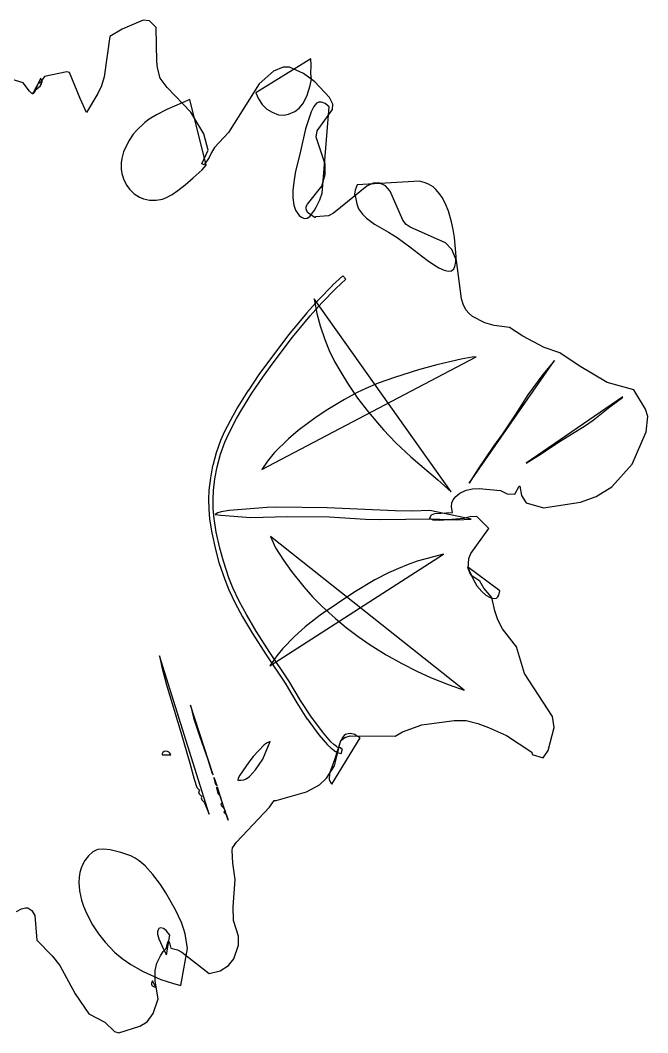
# Model space of a CAD drawing. Extents: x -3513 to -801, y 368 to 2919.
# Drawn here: x -2172 to -801, y 471 to 2683 of the extents above; entities that cross this region are included whole.
import ezdxf

# ---------------------------------------------------------------- set-up
doc = ezdxf.new("R2010")
doc.units = 0

msp = doc.modelspace()

# ---------------------------------------------------------------- linework, layer by layer
at = {"layer": '1', "color": 7}
msp.add_lwpolyline([(-2180, 736), (-2168.8, 741.6), (-2160.4, 744), (-2154.8, 744), (-2146.7, 738.6), (-2139.5, 727.1), (-2135.7, 673.3), (-2101.9, 639.5), (-2085.5, 618.1), (-2052, 556), (-2022, 512.5), (-1987.2, 494.4), (-1965.6, 473.6), (-1956, 471.2), (-1910.4, 485.6), (-1894.4, 495.2), (-1881.6, 513.6), (-1870.6, 545.3), (-1876.8, 584), (-1876.8, 607.2), (-1873.6, 623.2), (-1865.6, 639.2), (-1859.2, 648.8), (-1853.1, 654.9), (-1849.6, 668.8), (-1847.5, 671.9), (-1845.6, 668), (-1842.9, 655.7), (-1828, 652), (-1818.9, 647.5), (-1759.2, 600.8), (-1735.2, 606.4), (-1716.8, 618.4), (-1704.8, 632.8), (-1695.2, 662.4), (-1695.2, 682.4), (-1705.6, 716.1), (-1706.4, 746.5), (-1702.5, 806.1), (-1707.2, 841.6), (-1709, 869.4), (-1707.8, 875.5), (-1699.5, 887.9), (-1627.4, 963.9), (-1616.8, 978.4), (-1612.8, 978.4), (-1546.1, 997.5), (-1517.6, 1012.8), (-1502.4, 1027.2), (-1485.5, 1054.2), (-1471.5, 1109.8), (-1462.6, 1116.2), (-1450.6, 1120.2), (-1352.8, 1119.2), (-1336.8, 1128.8), (-1294.1, 1143.6), (-1224, 1153.6), (-1197.3, 1153.6), (-1171.9, 1147), (-1148.6, 1138.2), (-1109.3, 1120.6), (-1054.4, 1084), (-1053.6, 1079.2), (-1029.6, 1072), (-1018.4, 1088), (-1005.6, 1138.4), (-1008.8, 1162.4), (-1070.2, 1256.3), (-1087.7, 1314), (-1118.2, 1353.3), (-1128.2, 1373.2), (-1135.2, 1392.8), (-1141.1, 1422.4), (-1158.9, 1442.2), (-1168, 1457.6), (-1187, 1471.2), (-1193.2, 1485.1), (-1191.9, 1507.1), (-1187.2, 1518.1), (-1148, 1572.8), (-1174.4, 1599.2), (-1189.6, 1598.4), (-1202.8, 1594.6), (-1255, 1590.3), (-1269.6, 1591.2), (-1277.5, 1594.7), (-1273.5, 1602.6), (-1266.1, 1605.6), (-1227.2, 1608), (-1229.7, 1620.3), (-1228.8, 1628.8), (-1226.2, 1635.3), (-1220, 1642.4), (-1211, 1650.1), (-1197.8, 1656.7), (-1184, 1659.2), (-1169.1, 1660.3), (-1122.7, 1655.7), (-1108, 1648.8), (-1091.4, 1648), (-1081.6, 1665.6), (-1080.4, 1665.6), (-1076.8, 1644.8), (-1066.4, 1628.8), (-1028.8, 1618.2), (-948, 1630.4), (-913.6, 1642.4), (-879.2, 1664), (-835.2, 1713.6), (-804, 1784), (-800.8, 1817.6), (-805.6, 1833.6), (-831.5, 1875.5), (-889.4, 1892), (-950.4, 1928), (-992.8, 1956.3), (-1027.2, 1968), (-1073.8, 1992.7), (-1102.7, 2011.9), (-1136.1, 2016.1), (-1156.9, 2022.4), (-1183.5, 2036.2), (-1191.2, 2042.4), (-1197.9, 2050.2), (-1204.3, 2062.9), (-1207.6, 2074.5), (-1218.4, 2158.4), (-1228.8, 2182.4), (-1242.4, 2196.8), (-1319.6, 2230.9), (-1328.8, 2237.1), (-1335.9, 2246.5), (-1363.2, 2309.6), (-1373.6, 2321.6), (-1386.4, 2327.2), (-1400.8, 2327.2), (-1414.2, 2321), (-1487.5, 2261.4), (-1498, 2256.2), (-1526.7, 2254), (-1527.3, 2251.5), (-1544.1, 2263), (-1547.2, 2271.2), (-1547.2, 2276), (-1544.5, 2281.4), (-1512.8, 2320.8), (-1505.6, 2346.4), (-1505.6, 2368.8), (-1525.2, 2427.7), (-1523, 2441.3), (-1489.6, 2488), (-1488.8, 2500), (-1496, 2514.4), (-1528, 2548.8), (-1552.8, 2567.2), (-1583.2, 2580.8), (-1597.6, 2580.8), (-1618.4, 2572), (-1649.6, 2544), (-1716.8, 2438.2), (-1747, 2405.4), (-1753.6, 2394.4), (-1759.2, 2383.2), (-1769.7, 2367.5), (-1774.9, 2369.2), (-1761.3, 2399.7), (-1770.4, 2435.2), (-1799.2, 2482.4), (-1850.8, 2536.6), (-1865.7, 2556.4), (-1872.2, 2579.3), (-1873.6, 2592.8), (-1874.4, 2667.2), (-1889.6, 2681.6), (-1903.2, 2683.2), (-1948.8, 2664), (-1976, 2647.7), (-1988.1, 2559.7), (-1994, 2540), (-2002.4, 2523.2), (-2026.8, 2481.6), (-2041.1, 2512.3), (-2063.8, 2569.1), (-2069.6, 2570.4), (-2118.4, 2560), (-2128.8, 2545.6), (-2132.2, 2545.6), (-2139.2, 2528.8), (-2143.4, 2523.2), (-2146.4, 2523.2), (-2151.2, 2528), (-2165.3, 2546.8), (-2256.5, 2573.9)], dxfattribs=at)
at = {"layer": '51', "color": 7}
for points in [[(-1951.1, 2371.7), (-1950.9, 2357.7), (-1949.5, 2348.3), (-1945.1, 2334.6), (-1938.7, 2321.9), (-1933.2, 2314.2), (-1923, 2304.3), (-1911.1, 2296.5), (-1902.6, 2292.9), (-1889, 2290), (-1875, 2289.8), (-1861.2, 2292.6), (-1852.3, 2296), (-1839.5, 2302.8), (-1827.1, 2311.2), (-1811.5, 2323.4), (-1794, 2338.6), (-1774.6, 2356.3), (-1765.2, 2366.3), (-1801, 2509.7), (-1851.4, 2488.3), (-1874.1, 2476.7), (-1889.9, 2467.1), (-1899.5, 2459.9), (-1917.1, 2443.3), (-1924.7, 2434.2), (-1934.4, 2419.8), (-1945.8, 2395.5), (-1949.7, 2381.1)], [(-1760.4, 1636.2), (-1759.9, 1615.2), (-1758.1, 1593.2), (-1758, 1593.1), (-1753.3, 1563.1), (-1745.2, 1527.2), (-1737.5, 1498.9), (-1737.5, 1498.8), (-1725.1, 1461.5), (-1716.1, 1439.2), (-1702.1, 1409.4), (-1686.2, 1379.8), (-1664.6, 1343.5), (-1634.6, 1296.7), (-1593.2, 1234.7), (-1567.7, 1191.9), (-1545.3, 1157.2), (-1545.2, 1157.1), (-1545.1, 1156.9), (-1519.2, 1122.3), (-1500.6, 1100.1), (-1493.3, 1093.3), (-1486.1, 1088), (-1482.8, 1086), (-1480.1, 1085.4), (-1479.1, 1083.8), (-1470.7, 1081.1), (-1467.7, 1090.6), (-1469.6, 1091.2), (-1471.5, 1093.8), (-1479, 1095.4), (-1480.5, 1096.3), (-1486.9, 1101), (-1493.3, 1107), (-1511.4, 1128.5), (-1537, 1162.8), (-1559.2, 1197.2), (-1584.8, 1240.1), (-1626.2, 1302.1), (-1656.1, 1348.8), (-1677.5, 1384.7), (-1693.2, 1413.9), (-1707, 1443.1), (-1715.7, 1465), (-1727.9, 1501.8), (-1735.5, 1529.6), (-1743.4, 1565), (-1748.1, 1594.4), (-1749.9, 1615.7), (-1750.4, 1636.1), (-1749.6, 1656.1), (-1746.6, 1681.6), (-1741.6, 1707.9), (-1734.2, 1734.9), (-1724.8, 1761.2), (-1716.3, 1780.5), (-1699.5, 1813), (-1687.7, 1833.1), (-1665.7, 1868.3), (-1642, 1903.2), (-1621.4, 1931.9), (-1576.8, 1990.7), (-1538, 2037.5), (-1512.7, 2065.7), (-1482.3, 2096.9), (-1460.2, 2117.5), (-1467, 2124.8), (-1489.2, 2104.1), (-1489.3, 2104), (-1489.4, 2104), (-1519.9, 2072.6), (-1520, 2072.6), (-1520.1, 2072.5), (-1545.6, 2044), (-1584.7, 1996.9), (-1629.4, 1937.9), (-1650.2, 1909), (-1674, 1873.9), (-1674.1, 1873.8), (-1674.2, 1873.7), (-1696.2, 1838.3), (-1708.2, 1817.8), (-1725.2, 1784.9), (-1725.3, 1784.8), (-1734.1, 1764.9), (-1743.8, 1737.9), (-1751.3, 1710.3), (-1751.4, 1710.1), (-1756.4, 1683.2), (-1759.5, 1656.9)], [(-1529.5, 2074.3), (-1523.6, 2042.4), (-1516.8, 2015.4), (-1506.6, 1985.8), (-1496.8, 1961.8), (-1484.9, 1937.9), (-1471.6, 1914.1), (-1456.8, 1890.1), (-1434.8, 1857.5), (-1410.8, 1826.7), (-1391.3, 1803.4), (-1378, 1788.4), (-1351, 1760.1), (-1318.6, 1729.4), (-1259.7, 1679.2), (-1230.1, 1652.9)], [(-1644.2, 1701.5), (-1175.6, 1947.6), (-1184.6, 1947), (-1208.7, 1942.7), (-1261.5, 1930.6), (-1301.8, 1919.5), (-1354.3, 1902.7), (-1389.9, 1890.2), (-1417, 1878.8), (-1435.5, 1869.8), (-1463.2, 1854.6), (-1499.4, 1833), (-1525, 1815.9), (-1564.5, 1786.8), (-1585.7, 1768.8), (-1616.8, 1738.3), (-1631.8, 1719.8)], [(-1625.1, 1555), (-1613.7, 1530.9), (-1596.4, 1503.3), (-1579, 1479), (-1552.1, 1445.6), (-1532.9, 1423.8), (-1512.2, 1402.7), (-1482.9, 1376.1), (-1459.4, 1356.5), (-1433.8, 1337.2), (-1407.5, 1319), (-1372.5, 1297.1), (-1338.1, 1277.7), (-1305.4, 1261.2), (-1275.2, 1247.5), (-1235, 1231.2), (-1201.8, 1219.8)], [(-1626.3, 1273.1), (-1247.3, 1517), (-1304.7, 1501.1), (-1324.4, 1494.3), (-1345.3, 1485.6), (-1367.2, 1475.8), (-1397.2, 1460.4), (-1442.9, 1433.2), (-1516.3, 1383.7), (-1549.4, 1357.9), (-1572.8, 1336.8), (-1598.6, 1310.3), (-1611.5, 1295)], [(-2043.9, 799.7), (-2042.2, 781.1), (-2038, 761.2), (-2033.5, 747.7), (-2027.9, 734.1), (-2013.5, 707.1), (-2000.6, 687.6), (-1986.2, 669.2), (-1965.5, 647.3), (-1949.2, 633.2), (-1930.1, 620), (-1903.5, 605), (-1864.9, 587.7), (-1837.2, 578.5), (-1821.1, 574.1), (-1806.4, 655.3), (-1811.7, 687.4), (-1814.2, 696.9), (-1819.5, 712.1), (-1832.6, 740), (-1853.8, 776.9), (-1865.5, 794.8), (-1882.1, 817.1), (-1898.9, 835.7), (-1912.1, 846.8), (-1921, 852.8), (-1929.9, 857.4), (-1952.3, 865.1), (-1975.3, 870.8), (-1989.2, 872.6), (-2002.1, 871.4), (-2006.2, 870.1), (-2013.4, 866.2), (-2022.8, 857.8), (-2030.7, 847.5), (-2035.3, 839.7), (-2038.9, 831.1), (-2041.7, 821.5), (-2043.3, 811)]]:
    msp.add_lwpolyline(points, close=True, dxfattribs=at)
at = {"layer": '52', "color": 7}
for points in [[(-1657.2, 2524.6), (-1651.1, 2511.2), (-1643.1, 2499.1), (-1632.8, 2489.1), (-1621.2, 2482.3), (-1607.2, 2476.8), (-1596.2, 2475.7), (-1585.6, 2477.7), (-1571.8, 2483.8), (-1562.3, 2491.1), (-1554.3, 2500.9), (-1545.9, 2517.7), (-1540.9, 2531.5), (-1538.2, 2540.9), (-1535.4, 2555.4), (-1536.7, 2565.8), (-1536.1, 2585.2), (-1536.9, 2598.6)], [(-1441.4, 2303.3), (-1439, 2296.8), (-1436.5, 2281.9), (-1432.4, 2271.5), (-1428.6, 2265.3), (-1424, 2259.5), (-1415.6, 2251.1), (-1397.6, 2238), (-1367, 2220.3), (-1348.2, 2208.5), (-1320.3, 2187.9), (-1282.6, 2158.8), (-1269.2, 2149.4), (-1256.9, 2142.3), (-1245.8, 2137), (-1237, 2134.7), (-1229.8, 2135.7), (-1224.4, 2140.1), (-1222.1, 2145.1), (-1220, 2155.2), (-1219, 2167.2), (-1223.1, 2208.9), (-1225.7, 2226), (-1229.3, 2243), (-1236.3, 2266.2), (-1242.6, 2282), (-1249.7, 2295.6), (-1254.8, 2303.5), (-1263.5, 2313.7), (-1269.7, 2319.3), (-1279.5, 2325.4), (-1288.9, 2329), (-1299.6, 2331.4), (-1435.5, 2323.7), (-1440.1, 2312)], [(-1190.8, 1671.9), (-1004.2, 1939.8), (-1029.9, 1909), (-1062.9, 1865.2), (-1090.6, 1821.3), (-1118, 1779.8), (-1137.5, 1752.9), (-1171.3, 1703.3)], [(-1066.5, 1715.7), (-1033.5, 1735.9), (-992.2, 1763.4), (-937.1, 1797.6), (-920.3, 1809.4), (-883.8, 1838.5), (-856.2, 1858.7), (-855, 1860.6)], [(-1867.6, 1294.7), (-1862.3, 1270), (-1852.2, 1231), (-1820.7, 1127.9), (-1801.4, 1060.4), (-1792.1, 1024.9), (-1786, 1006.8), (-1780.3, 1001.1), (-1782.5, 997.8), (-1780.7, 993.3), (-1775, 987.5), (-1776.8, 984.4), (-1774.9, 980.1), (-1769.7, 974.7), (-1759.1, 948.8)], [(-1696.1, 1022.9), (-1689.5, 1022.8), (-1683, 1023.8), (-1678.3, 1025.8), (-1671.1, 1031.1), (-1658, 1045.6), (-1641.7, 1069.1), (-1625.4, 1107.8), (-1632.1, 1104.7), (-1638.8, 1099.9), (-1662.6, 1074.5), (-1672, 1062.5), (-1692, 1034.1), (-1695.3, 1027.6)], [(-1861.9, 1080.7), (-1861.4, 1078), (-1842.8, 1078.7), (-1845, 1082.3), (-1847.3, 1084.4), (-1850.3, 1085.8), (-1854.5, 1086.1), (-1857.2, 1085.6), (-1860.5, 1083.2)], [(-1885, 579.5), (-1884.7, 576), (-1881.7, 572.9), (-1875.2, 569.8), (-1882.6, 584.6)]]:
    msp.add_lwpolyline(points, close=True, dxfattribs=at)
at = {"layer": '53', "color": 7}
for points in [[(-2144.6, 2521.6), (-2138.1, 2531), (-2128.3, 2539.1), (-2125.8, 2542.5), (-2123.9, 2548.4), (-2124.1, 2550.6), (-2126.2, 2553.8), (-2126.5, 2556.6)], [(-1576.2, 2295.1), (-1574, 2279.4), (-1570.1, 2268.5), (-1562.2, 2257), (-1557.6, 2253), (-1551.2, 2250.4), (-1544.8, 2250.8), (-1539.1, 2254.1), (-1528.9, 2268), (-1525.1, 2274.8), (-1517.2, 2291.1), (-1511.9, 2305.2), (-1496.8, 2494.1), (-1505.9, 2501.2), (-1513.2, 2504.4), (-1519.6, 2504.3), (-1524.4, 2501.8), (-1530.2, 2494.7), (-1536, 2483), (-1543, 2463.5), (-1548.3, 2445.9), (-1560.7, 2390.6), (-1570.2, 2353.4), (-1573.4, 2334.8), (-1576, 2312)], [(-1745.8, 1603.6), (-1733.8, 1601.8), (-1667.9, 1596.6), (-1588.2, 1599.2), (-1496.5, 1598.1), (-1417.7, 1593.3), (-1384.6, 1592.4), (-1274.2, 1593.6), (-1217.7, 1592.1), (-1186.9, 1593.2), (-1277, 1612.3), (-1315.8, 1611), (-1352.7, 1611.2), (-1500.9, 1617.9), (-1610.8, 1619.3), (-1632.1, 1618.4), (-1715.6, 1612.2), (-1732.7, 1609.3), (-1739.7, 1606.9)], [(-1194.9, 1489), (-1183.2, 1463.8), (-1174.1, 1447.9), (-1163.6, 1434.9), (-1154.9, 1427.5), (-1146.6, 1422.5), (-1141.4, 1420.6), (-1136.1, 1419.7), (-1131.4, 1420.4), (-1128.5, 1423.3), (-1126.1, 1427.4), (-1124, 1436.8)], [(-1799.8, 1187.1), (-1792.9, 1159), (-1780.2, 1119.7), (-1761.8, 1068), (-1752.2, 1037.8), (-1749.9, 1035)], [(-1497, 1024.3), (-1493.6, 1017.8), (-1490.7, 1014.6), (-1429.1, 1115.4), (-1437.1, 1119.8), (-1440.8, 1122.8), (-1449.9, 1124.8), (-1455.4, 1124.4), (-1460.8, 1122.8), (-1464, 1120.8), (-1468, 1116.5), (-1472.8, 1106), (-1485, 1067.1), (-1495.8, 1037.7)], [(-1749, 1027.8), (-1745.3, 1014.3), (-1741.8, 1010.5), (-1747.9, 1029.1)], [(-1743, 1006.1), (-1739.8, 994.1), (-1734.6, 988.7), (-1741, 1008)], [(-1734.6, 988.4), (-1730.3, 973), (-1733.2, 970.7), (-1732, 967), (-1726.6, 961.9), (-1724.3, 955.1), (-1727.1, 953.1), (-1722, 948.7), (-1717.2, 935.4)], [(-1871.7, 691.6), (-1871.6, 686.4), (-1869.2, 676.5), (-1858.9, 653.9), (-1852, 641.4), (-1844.8, 684.4), (-1852.9, 694.8), (-1859, 699.3), (-1865.5, 700.5), (-1868.6, 699), (-1870.7, 695.9)]]:
    msp.add_lwpolyline(points, close=True, dxfattribs=at)

doc.saveas('drawing.dxf')
